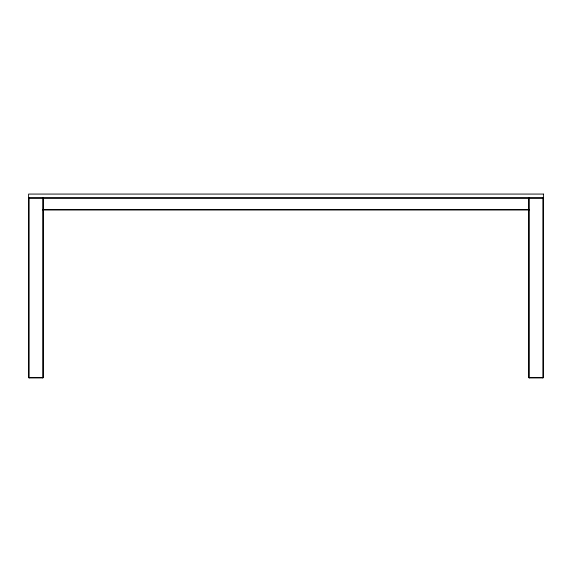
<?xml version="1.0" encoding="UTF-8"?>
<svg xmlns="http://www.w3.org/2000/svg" width="572" height="572" viewBox="0 0 572 572"><rect width="100%" height="100%" fill="white"/><g stroke="black" fill="none" stroke-linecap="round" stroke-linejoin="round"><path stroke-width="0.86" d="M29.093 377.928L28.6 377.441L28.6 198.241L29.093 197.748L29.093 377.928L42.821 377.928L43.308 377.441L43.308 198.241L42.821 197.748L42.821 377.928M542.907 377.928L543.4 377.441L543.4 198.241L542.907 197.748L542.907 377.928L529.179 377.928L528.692 377.441L528.692 198.241L529.179 197.748L529.179 377.928M28.6 198.241L543.4 198.241M43.15 209.516L528.85 209.516M42.828 210.003L529.172 210.003M28.6 377.441L43.308 377.441M528.692 377.441L543.4 377.441M543.4 194.072L28.6 194.072L28.6 197.748L543.4 197.748L543.4 194.072"/></g></svg>
